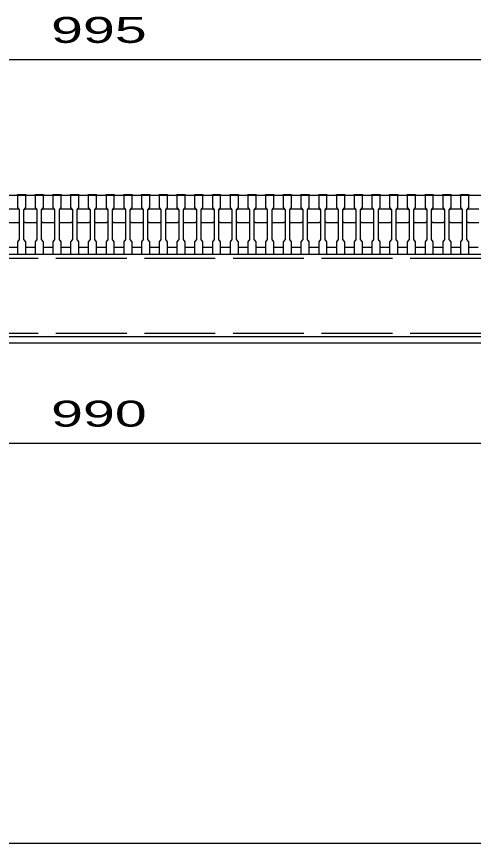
# Model space of a CAD drawing. Units: millimetres, scale not verified. Extents: x -1820 to 1731, y -1282 to 1054.
# Drawn here: x -1000 to -613, y -1146 to -446 of the extents above; entities that cross this region are included whole.
import ezdxf
from ezdxf.enums import TextEntityAlignment as Align

# ---------------------------------------------------------------- set-up
doc = ezdxf.new("R2010")
doc.units = ezdxf.units.MM
doc.header["$LTSCALE"] = 10
doc.linetypes.add('DASHED', pattern=[7.5, 6, -1.5])
for name, color, linetype, lineweight in [('0_2', 150, 'Continuous', 25), ('16', 3, 'Continuous', 25), ('22', 4, 'Continuous', 25)]:
    doc.layers.add(name, color=color, linetype=linetype, lineweight=lineweight)
doc.styles.add('ベクトル', font='')
doc.styles.get('ベクトル').set_extended_font_data('ベクトル')

msp = doc.modelspace()

# ---------------------------------------------------------------- linework, layer by layer
at = {"layer": '0_2'}
msp.add_line((1731, -1146.5), (-1729, -1146.5), dxfattribs=at)
at = {"layer": '16'}
for p, q in [((-1419, -597.5), (-424, -597.5)), ((-999, -597.5), (-999, -596.8)), ((-999, -596.8), (-992, -596.8)), ((-999, -597.5), (-999, -608)), ((-992, -597.5), (-999, -597.5)), ((-992, -596.8), (-992, -597.5)), ((-992, -608), (-992, -597.5)), ((-984, -597.5), (-984, -596.8)), ((-984, -596.8), (-977, -596.8)), ((-984, -597.5), (-984, -608)), ((-977, -597.5), (-984, -597.5)), ((-977, -596.8), (-977, -597.5)), ((-977, -608), (-977, -597.5)), ((-969, -597.5), (-969, -596.8)), ((-969, -596.8), (-962, -596.8)), ((-969, -597.5), (-969, -608)), ((-962, -597.5), (-969, -597.5)), ((-962, -596.8), (-962, -597.5)), ((-962, -608), (-962, -597.5)), ((-954, -597.5), (-954, -596.8)), ((-954, -596.8), (-947, -596.8)), ((-954, -597.5), (-954, -608)), ((-947, -597.5), (-954, -597.5)), ((-947, -596.8), (-947, -597.5)), ((-947, -608), (-947, -597.5)), ((-939, -597.5), (-939, -596.8)), ((-939, -596.8), (-932, -596.8)), ((-939, -597.5), (-939, -608)), ((-932, -597.5), (-939, -597.5)), ((-932, -596.8), (-932, -597.5)), ((-932, -608), (-932, -597.5)), ((-924, -597.5), (-924, -596.8)), ((-924, -596.8), (-917, -596.8)), ((-924, -597.5), (-924, -608)), ((-917, -597.5), (-924, -597.5)), ((-917, -596.8), (-917, -597.5)), ((-917, -608), (-917, -597.5)), ((-909, -597.5), (-909, -596.8)), ((-909, -596.8), (-902, -596.8)), ((-909, -597.5), (-909, -608)), ((-902, -597.5), (-909, -597.5)), ((-902, -596.8), (-902, -597.5)), ((-902, -608), (-902, -597.5)), ((-894, -597.5), (-894, -596.8)), ((-894, -596.8), (-887, -596.8)), ((-894, -597.5), (-894, -608)), ((-887, -597.5), (-894, -597.5)), ((-887, -596.8), (-887, -597.5)), ((-887, -608), (-887, -597.5)), ((-879, -597.5), (-879, -596.8)), ((-879, -596.8), (-872, -596.8)), ((-879, -597.5), (-879, -608)), ((-872, -597.5), (-879, -597.5)), ((-872, -596.8), (-872, -597.5)), ((-872, -608), (-872, -597.5)), ((-864, -597.5), (-864, -596.8)), ((-864, -596.8), (-857, -596.8)), ((-864, -597.5), (-864, -608)), ((-857, -597.5), (-864, -597.5)), ((-857, -596.8), (-857, -597.5)), ((-857, -608), (-857, -597.5)), ((-849, -597.5), (-849, -596.8)), ((-849, -596.8), (-842, -596.8)), ((-849, -597.5), (-849, -608)), ((-842, -597.5), (-849, -597.5)), ((-842, -596.8), (-842, -597.5)), ((-842, -608), (-842, -597.5)), ((-834, -597.5), (-834, -596.8)), ((-834, -596.8), (-827, -596.8)), ((-834, -597.5), (-834, -608)), ((-827, -597.5), (-834, -597.5)), ((-827, -596.8), (-827, -597.5)), ((-827, -608), (-827, -597.5)), ((-819, -597.5), (-819, -596.8)), ((-819, -596.8), (-812, -596.8)), ((-819, -597.5), (-819, -608)), ((-812, -597.5), (-819, -597.5)), ((-812, -596.8), (-812, -597.5)), ((-812, -608), (-812, -597.5)), ((-804, -597.5), (-804, -596.8)), ((-804, -596.8), (-797, -596.8)), ((-804, -597.5), (-804, -608)), ((-797, -597.5), (-804, -597.5)), ((-797, -596.8), (-797, -597.5)), ((-797, -608), (-797, -597.5)), ((-789, -597.5), (-789, -596.8)), ((-789, -596.8), (-782, -596.8)), ((-789, -597.5), (-789, -608)), ((-782, -597.5), (-789, -597.5)), ((-782, -596.8), (-782, -597.5)), ((-782, -608), (-782, -597.5)), ((-774, -597.5), (-774, -596.8)), ((-774, -596.8), (-767, -596.8)), ((-774, -597.5), (-774, -608)), ((-767, -597.5), (-774, -597.5)), ((-767, -596.8), (-767, -597.5)), ((-767, -608), (-767, -597.5)), ((-759, -597.5), (-759, -596.8)), ((-759, -596.8), (-752, -596.8)), ((-759, -597.5), (-759, -608)), ((-752, -597.5), (-759, -597.5)), ((-752, -596.8), (-752, -597.5)), ((-752, -608), (-752, -597.5)), ((-744, -597.5), (-744, -596.8)), ((-744, -596.8), (-737, -596.8)), ((-744, -597.5), (-744, -608)), ((-737, -597.5), (-744, -597.5)), ((-737, -596.8), (-737, -597.5)), ((-737, -608), (-737, -597.5)), ((-729, -597.5), (-729, -596.8)), ((-729, -596.8), (-722, -596.8)), ((-729, -597.5), (-729, -608)), ((-722, -597.5), (-729, -597.5)), ((-722, -596.8), (-722, -597.5)), ((-722, -608), (-722, -597.5)), ((-714, -597.5), (-714, -596.8)), ((-714, -596.8), (-707, -596.8)), ((-714, -597.5), (-714, -608)), ((-707, -597.5), (-714, -597.5)), ((-707, -596.8), (-707, -597.5)), ((-707, -608), (-707, -597.5)), ((-699, -597.5), (-699, -596.8)), ((-699, -596.8), (-692, -596.8)), ((-699, -597.5), (-699, -608)), ((-692, -597.5), (-699, -597.5)), ((-692, -596.8), (-692, -597.5)), ((-692, -608), (-692, -597.5)), ((-684, -597.5), (-684, -596.8)), ((-684, -596.8), (-677, -596.8)), ((-684, -597.5), (-684, -608)), ((-677, -597.5), (-684, -597.5)), ((-677, -596.8), (-677, -597.5)), ((-677, -608), (-677, -597.5)), ((-669, -597.5), (-669, -596.8)), ((-669, -596.8), (-662, -596.8)), ((-669, -597.5), (-669, -608)), ((-662, -597.5), (-669, -597.5)), ((-662, -596.8), (-662, -597.5)), ((-662, -608), (-662, -597.5)), ((-654, -597.5), (-654, -596.8)), ((-654, -596.8), (-647, -596.8)), ((-654, -597.5), (-654, -608)), ((-647, -597.5), (-654, -597.5)), ((-647, -596.8), (-647, -597.5)), ((-647, -608), (-647, -597.5)), ((-639, -597.5), (-639, -596.8)), ((-639, -596.8), (-632, -596.8)), ((-639, -597.5), (-639, -608)), ((-632, -597.5), (-639, -597.5)), ((-632, -596.8), (-632, -597.5)), ((-632, -608), (-632, -597.5)), ((-624, -597.5), (-624, -596.8)), ((-624, -596.8), (-617, -596.8)), ((-624, -597.5), (-624, -608)), ((-617, -597.5), (-624, -597.5)), ((-617, -596.8), (-617, -597.5)), ((-617, -608), (-617, -597.5)), ((-1007.5, -609), (-998.5, -609)), ((-999, -608), (-997.5, -610)), ((-998.5, -609), (-997.5, -610)), ((-993.5, -610), (-992, -608)), ((-993.5, -610), (-992.5, -609)), ((-992.5, -609), (-983.5, -609)), ((-984, -608), (-982.5, -610)), ((-983.5, -609), (-982.5, -610)), ((-978.5, -610), (-977, -608)), ((-978.5, -610), (-977.5, -609)), ((-977.5, -609), (-968.5, -609)), ((-969, -608), (-967.5, -610)), ((-968.5, -609), (-967.5, -610)), ((-963.5, -610), (-962, -608)), ((-963.5, -610), (-962.5, -609)), ((-962.5, -609), (-953.5, -609)), ((-954, -608), (-952.5, -610)), ((-953.5, -609), (-952.5, -610)), ((-948.5, -610), (-947, -608)), ((-948.5, -610), (-947.5, -609)), ((-947.5, -609), (-938.5, -609)), ((-939, -608), (-937.5, -610)), ((-938.5, -609), (-937.5, -610)), ((-933.5, -610), (-932, -608)), ((-933.5, -610), (-932.5, -609)), ((-932.5, -609), (-923.5, -609)), ((-924, -608), (-922.5, -610)), ((-923.5, -609), (-922.5, -610)), ((-918.5, -610), (-917, -608)), ((-918.5, -610), (-917.5, -609)), ((-917.5, -609), (-908.5, -609)), ((-909, -608), (-907.5, -610)), ((-908.5, -609), (-907.5, -610)), ((-903.5, -610), (-902, -608)), ((-903.5, -610), (-902.5, -609)), ((-902.5, -609), (-893.5, -609)), ((-894, -608), (-892.5, -610)), ((-893.5, -609), (-892.5, -610)), ((-888.5, -610), (-887, -608)), ((-888.5, -610), (-887.5, -609)), ((-887.5, -609), (-878.5, -609)), ((-879, -608), (-877.5, -610)), ((-878.5, -609), (-877.5, -610)), ((-873.5, -610), (-872, -608)), ((-873.5, -610), (-872.5, -609)), ((-872.5, -609), (-863.5, -609)), ((-864, -608), (-862.5, -610)), ((-863.5, -609), (-862.5, -610)), ((-858.5, -610), (-857, -608)), ((-858.5, -610), (-857.5, -609)), ((-857.5, -609), (-848.5, -609)), ((-849, -608), (-847.5, -610)), ((-848.5, -609), (-847.5, -610)), ((-843.5, -610), (-842, -608)), ((-843.5, -610), (-842.5, -609)), ((-842.5, -609), (-833.5, -609)), ((-834, -608), (-832.5, -610)), ((-833.5, -609), (-832.5, -610)), ((-828.5, -610), (-827, -608)), ((-828.5, -610), (-827.5, -609)), ((-827.5, -609), (-818.5, -609)), ((-819, -608), (-817.5, -610)), ((-818.5, -609), (-817.5, -610)), ((-813.5, -610), (-812, -608)), ((-813.5, -610), (-812.5, -609)), ((-812.5, -609), (-803.5, -609)), ((-804, -608), (-802.5, -610)), ((-803.5, -609), (-802.5, -610)), ((-798.5, -610), (-797, -608)), ((-798.5, -610), (-797.5, -609)), ((-797.5, -609), (-788.5, -609)), ((-789, -608), (-787.5, -610)), ((-788.5, -609), (-787.5, -610)), ((-783.5, -610), (-782, -608)), ((-783.5, -610), (-782.5, -609)), ((-782.5, -609), (-773.5, -609)), ((-774, -608), (-772.5, -610)), ((-773.5, -609), (-772.5, -610)), ((-768.5, -610), (-767, -608)), ((-768.5, -610), (-767.5, -609)), ((-767.5, -609), (-758.5, -609)), ((-759, -608), (-757.5, -610)), ((-758.5, -609), (-757.5, -610)), ((-753.5, -610), (-752, -608)), ((-753.5, -610), (-752.5, -609)), ((-752.5, -609), (-743.5, -609)), ((-744, -608), (-742.5, -610)), ((-743.5, -609), (-742.5, -610)), ((-738.5, -610), (-737, -608)), ((-738.5, -610), (-737.5, -609)), ((-737.5, -609), (-728.5, -609)), ((-729, -608), (-727.5, -610)), ((-728.5, -609), (-727.5, -610)), ((-723.5, -610), (-722, -608)), ((-723.5, -610), (-722.5, -609)), ((-722.5, -609), (-713.5, -609)), ((-714, -608), (-712.5, -610)), ((-713.5, -609), (-712.5, -610)), ((-708.5, -610), (-707, -608)), ((-708.5, -610), (-707.5, -609)), ((-707.5, -609), (-698.5, -609)), ((-699, -608), (-697.5, -610)), ((-698.5, -609), (-697.5, -610)), ((-693.5, -610), (-692, -608)), ((-693.5, -610), (-692.5, -609)), ((-692.5, -609), (-683.5, -609)), ((-684, -608), (-682.5, -610)), ((-683.5, -609), (-682.5, -610)), ((-678.5, -610), (-677, -608)), ((-678.5, -610), (-677.5, -609)), ((-677.5, -609), (-668.5, -609)), ((-669, -608), (-667.5, -610)), ((-668.5, -609), (-667.5, -610)), ((-663.5, -610), (-662, -608)), ((-663.5, -610), (-662.5, -609)), ((-662.5, -609), (-653.5, -609)), ((-654, -608), (-652.5, -610)), ((-653.5, -609), (-652.5, -610)), ((-648.5, -610), (-647, -608)), ((-648.5, -610), (-647.5, -609)), ((-647.5, -609), (-638.5, -609)), ((-639, -608), (-637.5, -610)), ((-638.5, -609), (-637.5, -610)), ((-633.5, -610), (-632, -608)), ((-633.5, -610), (-632.5, -609)), ((-632.5, -609), (-623.5, -609)), ((-624, -608), (-622.5, -610)), ((-623.5, -609), (-622.5, -610)), ((-618.5, -610), (-617, -608)), ((-618.5, -610), (-617.5, -609)), ((-617.5, -609), (-608.5, -609)), ((-997.5, -610), (-997.5, -635)), ((-993.5, -635), (-993.5, -610)), ((-982.5, -610), (-982.5, -635)), ((-978.5, -635), (-978.5, -610)), ((-967.5, -610), (-967.5, -635)), ((-963.5, -635), (-963.5, -610)), ((-952.5, -610), (-952.5, -635)), ((-948.5, -635), (-948.5, -610)), ((-937.5, -610), (-937.5, -635)), ((-933.5, -635), (-933.5, -610)), ((-922.5, -610), (-922.5, -635)), ((-918.5, -635), (-918.5, -610)), ((-907.5, -610), (-907.5, -635)), ((-903.5, -635), (-903.5, -610)), ((-892.5, -610), (-892.5, -635)), ((-888.5, -635), (-888.5, -610)), ((-877.5, -610), (-877.5, -635)), ((-873.5, -635), (-873.5, -610)), ((-862.5, -610), (-862.5, -635)), ((-858.5, -635), (-858.5, -610)), ((-847.5, -610), (-847.5, -635)), ((-843.5, -635), (-843.5, -610)), ((-832.5, -610), (-832.5, -635)), ((-828.5, -635), (-828.5, -610)), ((-817.5, -610), (-817.5, -635)), ((-813.5, -635), (-813.5, -610)), ((-802.5, -610), (-802.5, -635)), ((-798.5, -635), (-798.5, -610)), ((-787.5, -610), (-787.5, -635)), ((-783.5, -635), (-783.5, -610)), ((-772.5, -610), (-772.5, -635)), ((-768.5, -635), (-768.5, -610)), ((-757.5, -610), (-757.5, -635)), ((-753.5, -635), (-753.5, -610)), ((-742.5, -610), (-742.5, -635)), ((-738.5, -635), (-738.5, -610)), ((-727.5, -610), (-727.5, -635)), ((-723.5, -635), (-723.5, -610)), ((-712.5, -610), (-712.5, -635)), ((-708.5, -635), (-708.5, -610)), ((-697.5, -610), (-697.5, -635)), ((-693.5, -635), (-693.5, -610)), ((-682.5, -610), (-682.5, -635)), ((-678.5, -635), (-678.5, -610)), ((-667.5, -610), (-667.5, -635)), ((-663.5, -635), (-663.5, -610)), ((-652.5, -610), (-652.5, -635)), ((-648.5, -635), (-648.5, -610)), ((-637.5, -610), (-637.5, -635)), ((-633.5, -635), (-633.5, -610)), ((-622.5, -610), (-622.5, -635)), ((-618.5, -635), (-618.5, -610)), ((-998.5, -621), (-1007.5, -621)), ((-997.5, -620), (-998.5, -621)), ((-992.5, -621), (-993.5, -620)), ((-983.5, -621), (-992.5, -621)), ((-982.5, -620), (-983.5, -621)), ((-977.5, -621), (-978.5, -620)), ((-968.5, -621), (-977.5, -621)), ((-967.5, -620), (-968.5, -621)), ((-962.5, -621), (-963.5, -620)), ((-953.5, -621), (-962.5, -621)), ((-952.5, -620), (-953.5, -621)), ((-947.5, -621), (-948.5, -620)), ((-938.5, -621), (-947.5, -621)), ((-937.5, -620), (-938.5, -621)), ((-932.5, -621), (-933.5, -620)), ((-923.5, -621), (-932.5, -621)), ((-922.5, -620), (-923.5, -621)), ((-917.5, -621), (-918.5, -620)), ((-908.5, -621), (-917.5, -621)), ((-907.5, -620), (-908.5, -621)), ((-902.5, -621), (-903.5, -620)), ((-893.5, -621), (-902.5, -621)), ((-892.5, -620), (-893.5, -621)), ((-887.5, -621), (-888.5, -620)), ((-878.5, -621), (-887.5, -621)), ((-877.5, -620), (-878.5, -621)), ((-872.5, -621), (-873.5, -620)), ((-863.5, -621), (-872.5, -621)), ((-862.5, -620), (-863.5, -621)), ((-857.5, -621), (-858.5, -620)), ((-848.5, -621), (-857.5, -621)), ((-847.5, -620), (-848.5, -621)), ((-842.5, -621), (-843.5, -620)), ((-833.5, -621), (-842.5, -621)), ((-832.5, -620), (-833.5, -621)), ((-827.5, -621), (-828.5, -620)), ((-818.5, -621), (-827.5, -621)), ((-817.5, -620), (-818.5, -621)), ((-812.5, -621), (-813.5, -620)), ((-803.5, -621), (-812.5, -621)), ((-802.5, -620), (-803.5, -621)), ((-797.5, -621), (-798.5, -620)), ((-788.5, -621), (-797.5, -621)), ((-787.5, -620), (-788.5, -621)), ((-782.5, -621), (-783.5, -620)), ((-773.5, -621), (-782.5, -621)), ((-772.5, -620), (-773.5, -621)), ((-767.5, -621), (-768.5, -620)), ((-758.5, -621), (-767.5, -621)), ((-757.5, -620), (-758.5, -621)), ((-752.5, -621), (-753.5, -620)), ((-743.5, -621), (-752.5, -621)), ((-742.5, -620), (-743.5, -621)), ((-737.5, -621), (-738.5, -620)), ((-728.5, -621), (-737.5, -621)), ((-727.5, -620), (-728.5, -621)), ((-722.5, -621), (-723.5, -620)), ((-713.5, -621), (-722.5, -621)), ((-712.5, -620), (-713.5, -621)), ((-707.5, -621), (-708.5, -620)), ((-698.5, -621), (-707.5, -621)), ((-697.5, -620), (-698.5, -621)), ((-692.5, -621), (-693.5, -620)), ((-683.5, -621), (-692.5, -621)), ((-682.5, -620), (-683.5, -621)), ((-677.5, -621), (-678.5, -620)), ((-668.5, -621), (-677.5, -621)), ((-667.5, -620), (-668.5, -621)), ((-662.5, -621), (-663.5, -620)), ((-653.5, -621), (-662.5, -621)), ((-652.5, -620), (-653.5, -621)), ((-647.5, -621), (-648.5, -620)), ((-638.5, -621), (-647.5, -621)), ((-637.5, -620), (-638.5, -621)), ((-632.5, -621), (-633.5, -620)), ((-623.5, -621), (-632.5, -621)), ((-622.5, -620), (-623.5, -621)), ((-617.5, -621), (-618.5, -620)), ((-608.5, -621), (-617.5, -621)), ((-997.5, -635), (-999, -637)), ((-999, -637), (-999, -647.5)), ((-992, -637), (-993.5, -635)), ((-992, -647.5), (-992, -637)), ((-982.5, -635), (-984, -637)), ((-984, -637), (-984, -647.5)), ((-977, -637), (-978.5, -635)), ((-977, -647.5), (-977, -637)), ((-967.5, -635), (-969, -637)), ((-969, -637), (-969, -647.5)), ((-962, -637), (-963.5, -635)), ((-962, -647.5), (-962, -637)), ((-952.5, -635), (-954, -637)), ((-954, -637), (-954, -647.5)), ((-947, -637), (-948.5, -635)), ((-947, -647.5), (-947, -637)), ((-937.5, -635), (-939, -637)), ((-939, -637), (-939, -647.5)), ((-932, -637), (-933.5, -635)), ((-932, -647.5), (-932, -637)), ((-922.5, -635), (-924, -637)), ((-924, -637), (-924, -647.5)), ((-917, -637), (-918.5, -635)), ((-917, -647.5), (-917, -637)), ((-907.5, -635), (-909, -637)), ((-909, -637), (-909, -647.5)), ((-902, -637), (-903.5, -635)), ((-902, -647.5), (-902, -637)), ((-892.5, -635), (-894, -637)), ((-894, -637), (-894, -647.5)), ((-887, -637), (-888.5, -635)), ((-887, -647.5), (-887, -637)), ((-877.5, -635), (-879, -637)), ((-879, -637), (-879, -647.5)), ((-872, -637), (-873.5, -635)), ((-872, -647.5), (-872, -637)), ((-862.5, -635), (-864, -637)), ((-864, -637), (-864, -647.5)), ((-857, -637), (-858.5, -635)), ((-857, -647.5), (-857, -637)), ((-847.5, -635), (-849, -637)), ((-849, -637), (-849, -647.5)), ((-842, -637), (-843.5, -635)), ((-842, -647.5), (-842, -637)), ((-832.5, -635), (-834, -637)), ((-834, -637), (-834, -647.5)), ((-827, -637), (-828.5, -635)), ((-827, -647.5), (-827, -637)), ((-817.5, -635), (-819, -637)), ((-819, -637), (-819, -647.5)), ((-812, -637), (-813.5, -635)), ((-812, -647.5), (-812, -637)), ((-802.5, -635), (-804, -637)), ((-804, -637), (-804, -647.5)), ((-797, -637), (-798.5, -635)), ((-797, -647.5), (-797, -637)), ((-787.5, -635), (-789, -637)), ((-789, -637), (-789, -647.5)), ((-782, -637), (-783.5, -635)), ((-782, -647.5), (-782, -637)), ((-772.5, -635), (-774, -637)), ((-774, -637), (-774, -647.5)), ((-767, -637), (-768.5, -635)), ((-767, -647.5), (-767, -637)), ((-757.5, -635), (-759, -637)), ((-759, -637), (-759, -647.5)), ((-752, -637), (-753.5, -635)), ((-752, -647.5), (-752, -637)), ((-742.5, -635), (-744, -637)), ((-744, -637), (-744, -647.5)), ((-737, -637), (-738.5, -635)), ((-737, -647.5), (-737, -637)), ((-727.5, -635), (-729, -637)), ((-729, -637), (-729, -647.5)), ((-722, -637), (-723.5, -635)), ((-722, -647.5), (-722, -637)), ((-712.5, -635), (-714, -637)), ((-714, -637), (-714, -647.5)), ((-707, -637), (-708.5, -635)), ((-707, -647.5), (-707, -637)), ((-697.5, -635), (-699, -637)), ((-699, -637), (-699, -647.5)), ((-692, -637), (-693.5, -635)), ((-692, -647.5), (-692, -637)), ((-682.5, -635), (-684, -637)), ((-684, -637), (-684, -647.5)), ((-677, -637), (-678.5, -635)), ((-677, -647.5), (-677, -637)), ((-667.5, -635), (-669, -637)), ((-669, -637), (-669, -647.5)), ((-662, -637), (-663.5, -635)), ((-662, -647.5), (-662, -637)), ((-652.5, -635), (-654, -637)), ((-654, -637), (-654, -647.5)), ((-647, -637), (-648.5, -635)), ((-647, -647.5), (-647, -637)), ((-637.5, -635), (-639, -637)), ((-639, -637), (-639, -647.5)), ((-632, -637), (-633.5, -635)), ((-632, -647.5), (-632, -637)), ((-622.5, -635), (-624, -637)), ((-624, -637), (-624, -647.5)), ((-617, -637), (-618.5, -635)), ((-617, -647.5), (-617, -637)), ((-1007, -641.5), (-999, -641.5)), ((-992, -641.5), (-984, -641.5)), ((-977, -641.5), (-969, -641.5)), ((-962, -641.5), (-954, -641.5)), ((-947, -641.5), (-939, -641.5)), ((-932, -641.5), (-924, -641.5)), ((-917, -641.5), (-909, -641.5)), ((-902, -641.5), (-894, -641.5)), ((-887, -641.5), (-879, -641.5)), ((-872, -641.5), (-864, -641.5)), ((-857, -641.5), (-849, -641.5)), ((-842, -641.5), (-834, -641.5)), ((-827, -641.5), (-819, -641.5)), ((-812, -641.5), (-804, -641.5)), ((-797, -641.5), (-789, -641.5)), ((-782, -641.5), (-774, -641.5)), ((-767, -641.5), (-759, -641.5)), ((-752, -641.5), (-744, -641.5)), ((-737, -641.5), (-729, -641.5)), ((-722, -641.5), (-714, -641.5)), ((-707, -641.5), (-699, -641.5)), ((-692, -641.5), (-684, -641.5)), ((-677, -641.5), (-669, -641.5)), ((-662, -641.5), (-654, -641.5)), ((-647, -641.5), (-639, -641.5)), ((-632, -641.5), (-624, -641.5)), ((-617, -641.5), (-609, -641.5)), ((-1416.5, -647.5), (-426.5, -647.5)), ((-999, -647.5), (-992, -647.5)), ((-984, -647.5), (-977, -647.5)), ((-969, -647.5), (-962, -647.5)), ((-954, -647.5), (-947, -647.5)), ((-939, -647.5), (-932, -647.5)), ((-924, -647.5), (-917, -647.5)), ((-909, -647.5), (-902, -647.5)), ((-894, -647.5), (-887, -647.5)), ((-879, -647.5), (-872, -647.5)), ((-864, -647.5), (-857, -647.5)), ((-849, -647.5), (-842, -647.5)), ((-834, -647.5), (-827, -647.5)), ((-819, -647.5), (-812, -647.5)), ((-804, -647.5), (-797, -647.5)), ((-789, -647.5), (-782, -647.5)), ((-774, -647.5), (-767, -647.5)), ((-759, -647.5), (-752, -647.5)), ((-744, -647.5), (-737, -647.5)), ((-729, -647.5), (-722, -647.5)), ((-714, -647.5), (-707, -647.5)), ((-699, -647.5), (-692, -647.5)), ((-684, -647.5), (-677, -647.5)), ((-669, -647.5), (-662, -647.5)), ((-654, -647.5), (-647, -647.5)), ((-639, -647.5), (-632, -647.5)), ((-624, -647.5), (-617, -647.5)), ((-426.5, -717.5), (-1416.5, -717.5)), ((-426.5, -717.5), (-1416.5, -717.5)), ((-1416.5, -722.5), (-426.5, -722.5))]:
    msp.add_line(p, q, dxfattribs=at)
at = {"layer": '16', "linetype": 'DASHED'}
for p, q in [((-1416.5, -650.7), (-426.5, -650.7)), ((-1416.5, -714.3), (-426.5, -714.3))]:
    msp.add_line(p, q, dxfattribs=at)
at = {"layer": '22'}
for p, q in [((-1419, -482.5), (-424, -482.5)), ((-1416.5, -807.5), (-426.5, -807.5))]:
    msp.add_line(p, q, dxfattribs=at)

# ---------------------------------------------------------------- texts
at = {"layer": '22', "color": 2, "style": 'ベクトル', "width": 1.65}
for s, p in [(' 995 ', (-984, -457.5)), (' 990 ', (-984, -782.5))]:
    msp.add_text(s, height=21.99, dxfattribs=at).set_placement(p, align=Align.MIDDLE_LEFT)

doc.saveas('drawing.dxf')
